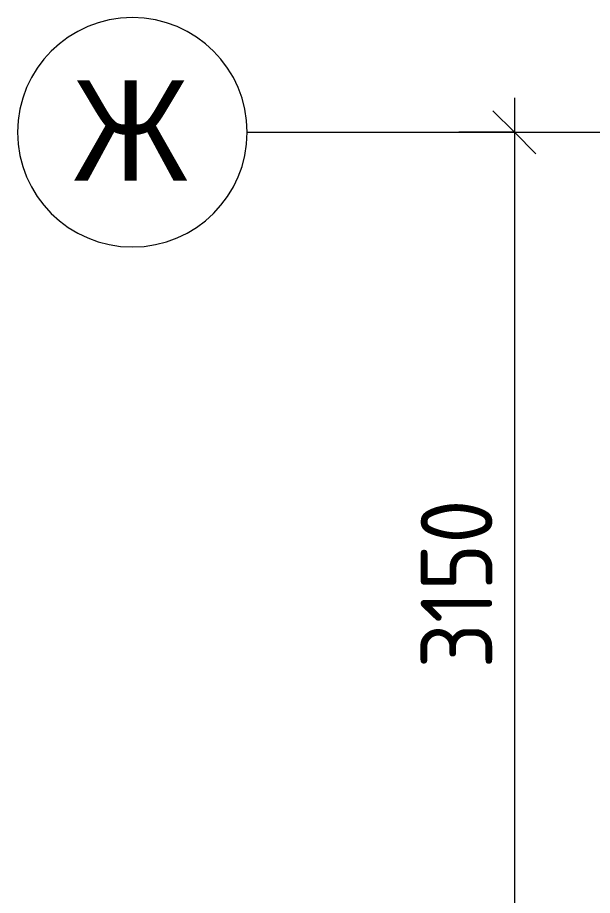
# Model space of a CAD drawing. Header units: millimetres. Extents: x 98018 to 155899, y -1987 to 21700.
# Drawn here: x 98618 to 100621, y 18639 to 21700 of the extents above; entities that cross this region are included whole.
import ezdxf

# ---------------------------------------------------------------- set-up
doc = ezdxf.new("R2010")
doc.units = ezdxf.units.MM
for name, color, linetype, lineweight in [('A-ANNO-DIMS', 7, 'Continuous', 9), ('A-ANNO-DIMS-100', 7, 'Continuous', 9), ('Оси', 7, 'Continuous', 9), ('Оси-1', 7, 'Continuous', 20)]:
    doc.layers.add(name, color=color, linetype=linetype, lineweight=lineweight)
doc.styles.add('Arial', font='arial.ttf', dxfattribs={"width": 0.9, "height": 350})
doc.styles.add('ISOCPEUR', font='isocpeur.ttf', dxfattribs={"width": 0.9, "height": 250})
doc.dimstyles.new('ISO-2_5_0_9К_БОЛЬШОЙ', dxfattribs={"dimscale": 304.8, "dimtxt": 248.995294, "dimasz": 0.492126, "dimexe": 0.393701, "dimexo": 0.984252, "dimgap": 0, "dimtad": 1, "dimdec": 0, "dimrnd": 10, "dimzin": 0, "dimdsep": 46, "dimtxsty": 'ISOCPEUR', "dimblk1": 'OBLIQUE', "dimblk2": 'OBLIQUE', "dimsah": 1, "dimcen": 0.09, "dimdle": 0.393701, "dimazin": 0, "dimtfac": 1, "dimtdec": 4, "dimtix": 1, "dimtmove": 0, "dimatfit": 3, "dimfxl": 1, "dimtvp": 1, "dimtolj": 1, "dimtzin": 0, "dimarcsym": 2})

# ---------------------------------------------------------------- blocks, each defined once
blk = doc.blocks.new('Ось сетки - D8-29747960-План разверток пом_ 2_49_ Этаж 2')
at = {"layer": 'Оси-1'}
for start, end in [(360, 180), (180, 360)]:
    blk.add_arc((0, 0), 4, start, end, dxfattribs=at)
blk = doc.blocks.new('DIMBLOCK1-План разверток пом_ 2_49_ Этаж 2')
at = {"layer": 'A-ANNO-DIMS-100'}
for p, q in [((100348.7, 21420), (100348.7, 18150)), ((100154.7, 21300), (100468.7, 21300)), ((100348.7, 21300), (100154.7, 21300)), ((100154.7, 18150), (100468.7, 18150)), ((100348.7, 18150), (100154.7, 18150))]:
    blk.add_line(p, q, dxfattribs=at)
at = {"layer": 'A-ANNO-DIMS-100', "lineweight": 20}
for p, q in [((100348.7, 21300), (100273.7, 21375)), ((100348.7, 21300), (100423.7, 21225)), ((100348.7, 18150), (100273.7, 18225)), ((100348.7, 18150), (100423.7, 18075))]:
    blk.add_line(p, q, dxfattribs=at)
at = {"layer": 'A-ANNO-DIMS-100', "color": 0, "insert": (100022.1, 19430.5), "char_height": 250, "width": 706.764, "attachment_point": 1, "rotation": 90, "line_spacing_factor": 1.149209, "style": 'ISOCPEUR'}
blk.add_mtext('3150', dxfattribs=at)
blk = doc.blocks.new('_Oblique')
at = {"color": 0, "linetype": 'ByBlock', "lineweight": -2}
blk.add_line((-0.5, -0.5), (0.5, 0.5), dxfattribs=at)

msp = doc.modelspace()

# ---------------------------------------------------------------- linework, layer by layer
at = {"layer": 'Оси'}
msp.add_line((99417.8, 21300), (101917.8, 21300), dxfattribs=at)

# ---------------------------------------------------------------- block references
at = {"layer": 'Оси-1', "xscale": 99.99999999999993, "yscale": 99.99999999999993, "zscale": 99.99999999999993, "rotation": 269.9999999999994}
msp.add_blockref('Ось сетки - D8-29747960-План разверток пом_ 2_49_ Этаж 2', (99017.8, 21300), dxfattribs=at)

# ---------------------------------------------------------------- texts
at = {"layer": 'Оси', "insert": (98808.7, 21481), "char_height": 350, "width": 497.848, "attachment_point": 1, "style": 'Arial'}
msp.add_mtext('\\fArial|b0|i0|c204|p34|;\\W.9;Ж', dxfattribs=at)

# ---------------------------------------------------------------- dimensions: what is measured, and where the dimension line sits
at = {"layer": 'A-ANNO-DIMS'}
dim = msp.add_linear_dim(base=(100348.7, 18150), p1=(100454.7, 21300), p2=(100454.7, 18150), angle=90, dimstyle='ISO-2_5_0_9К_БОЛЬШОЙ', override={"dimpost": '<>', "dimfxl": 3150}, dxfattribs=at)
dim.commit()
dim.dimension.update_dxf_attribs({"geometry": 'DIMBLOCK1-План разверток пом_ 2_49_ Этаж 2', "text_midpoint": (100223.7, 19725)})

doc.saveas('drawing.dxf')
